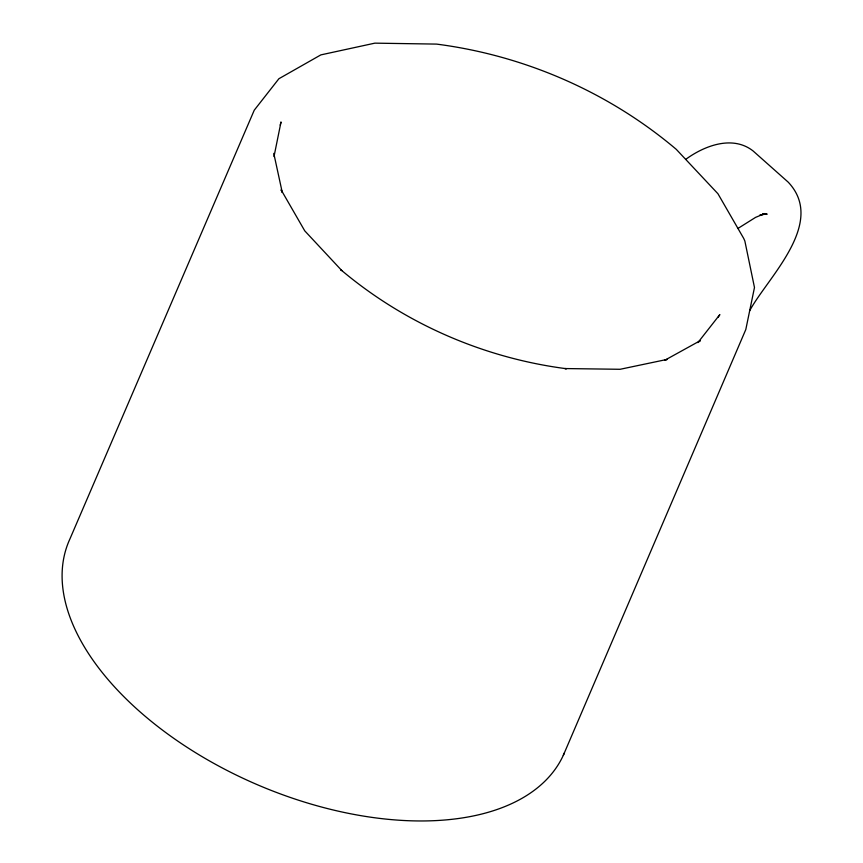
<?xml version="1.0" encoding="UTF-8"?>
<svg xmlns="http://www.w3.org/2000/svg" width="863" height="863" viewBox="0 0 863 863"><rect width="100%" height="100%" fill="white"/><g stroke="black" fill="none" stroke-linecap="round" stroke-linejoin="round"><path stroke-width="1.29" d="M274.013 156.548L281.025 121.942L280.216 125.146M563.302 755.352L745.805 329.526L754.478 287.498L744.855 241.025L743.69 238.393L717.951 193.754L676.268 149.342C608.512 92.05 524.488 55.469 436.538 44.099L374.876 43.15L320.853 54.887L278.9 78.727L254.251 110.194L69.989 538.803A269.396 149.86 23.2 0 0 255.858 784.068A269.396 149.86 23.2 0 0 564.348 752.989M718.092 317.368L719.85 314.585L697.887 342.622M749.667 310.745C767.444 277.692 826.743 223.01 788.21 182.158L753.043 150.917C732.698 134.995 704.737 145.599 686.182 159.04M698.696 341.953L700.325 340.626L664.683 360.313L667.336 359.364L620.119 369.288L564.887 368.555L566.484 368.728C483.614 358.016 404.445 323.539 340.615 269.569L341.888 270.669L304.747 230.842L281.09 189.806L282.255 192.427L273.776 153.377M737.93 228.458L755.6 217.368L763.475 214.11L759.796 215.254L766.366 213.873L763.075 213.797M763.291 213.841L767.218 214.078M764.65 213.528L766.614 214.456"/></g></svg>
